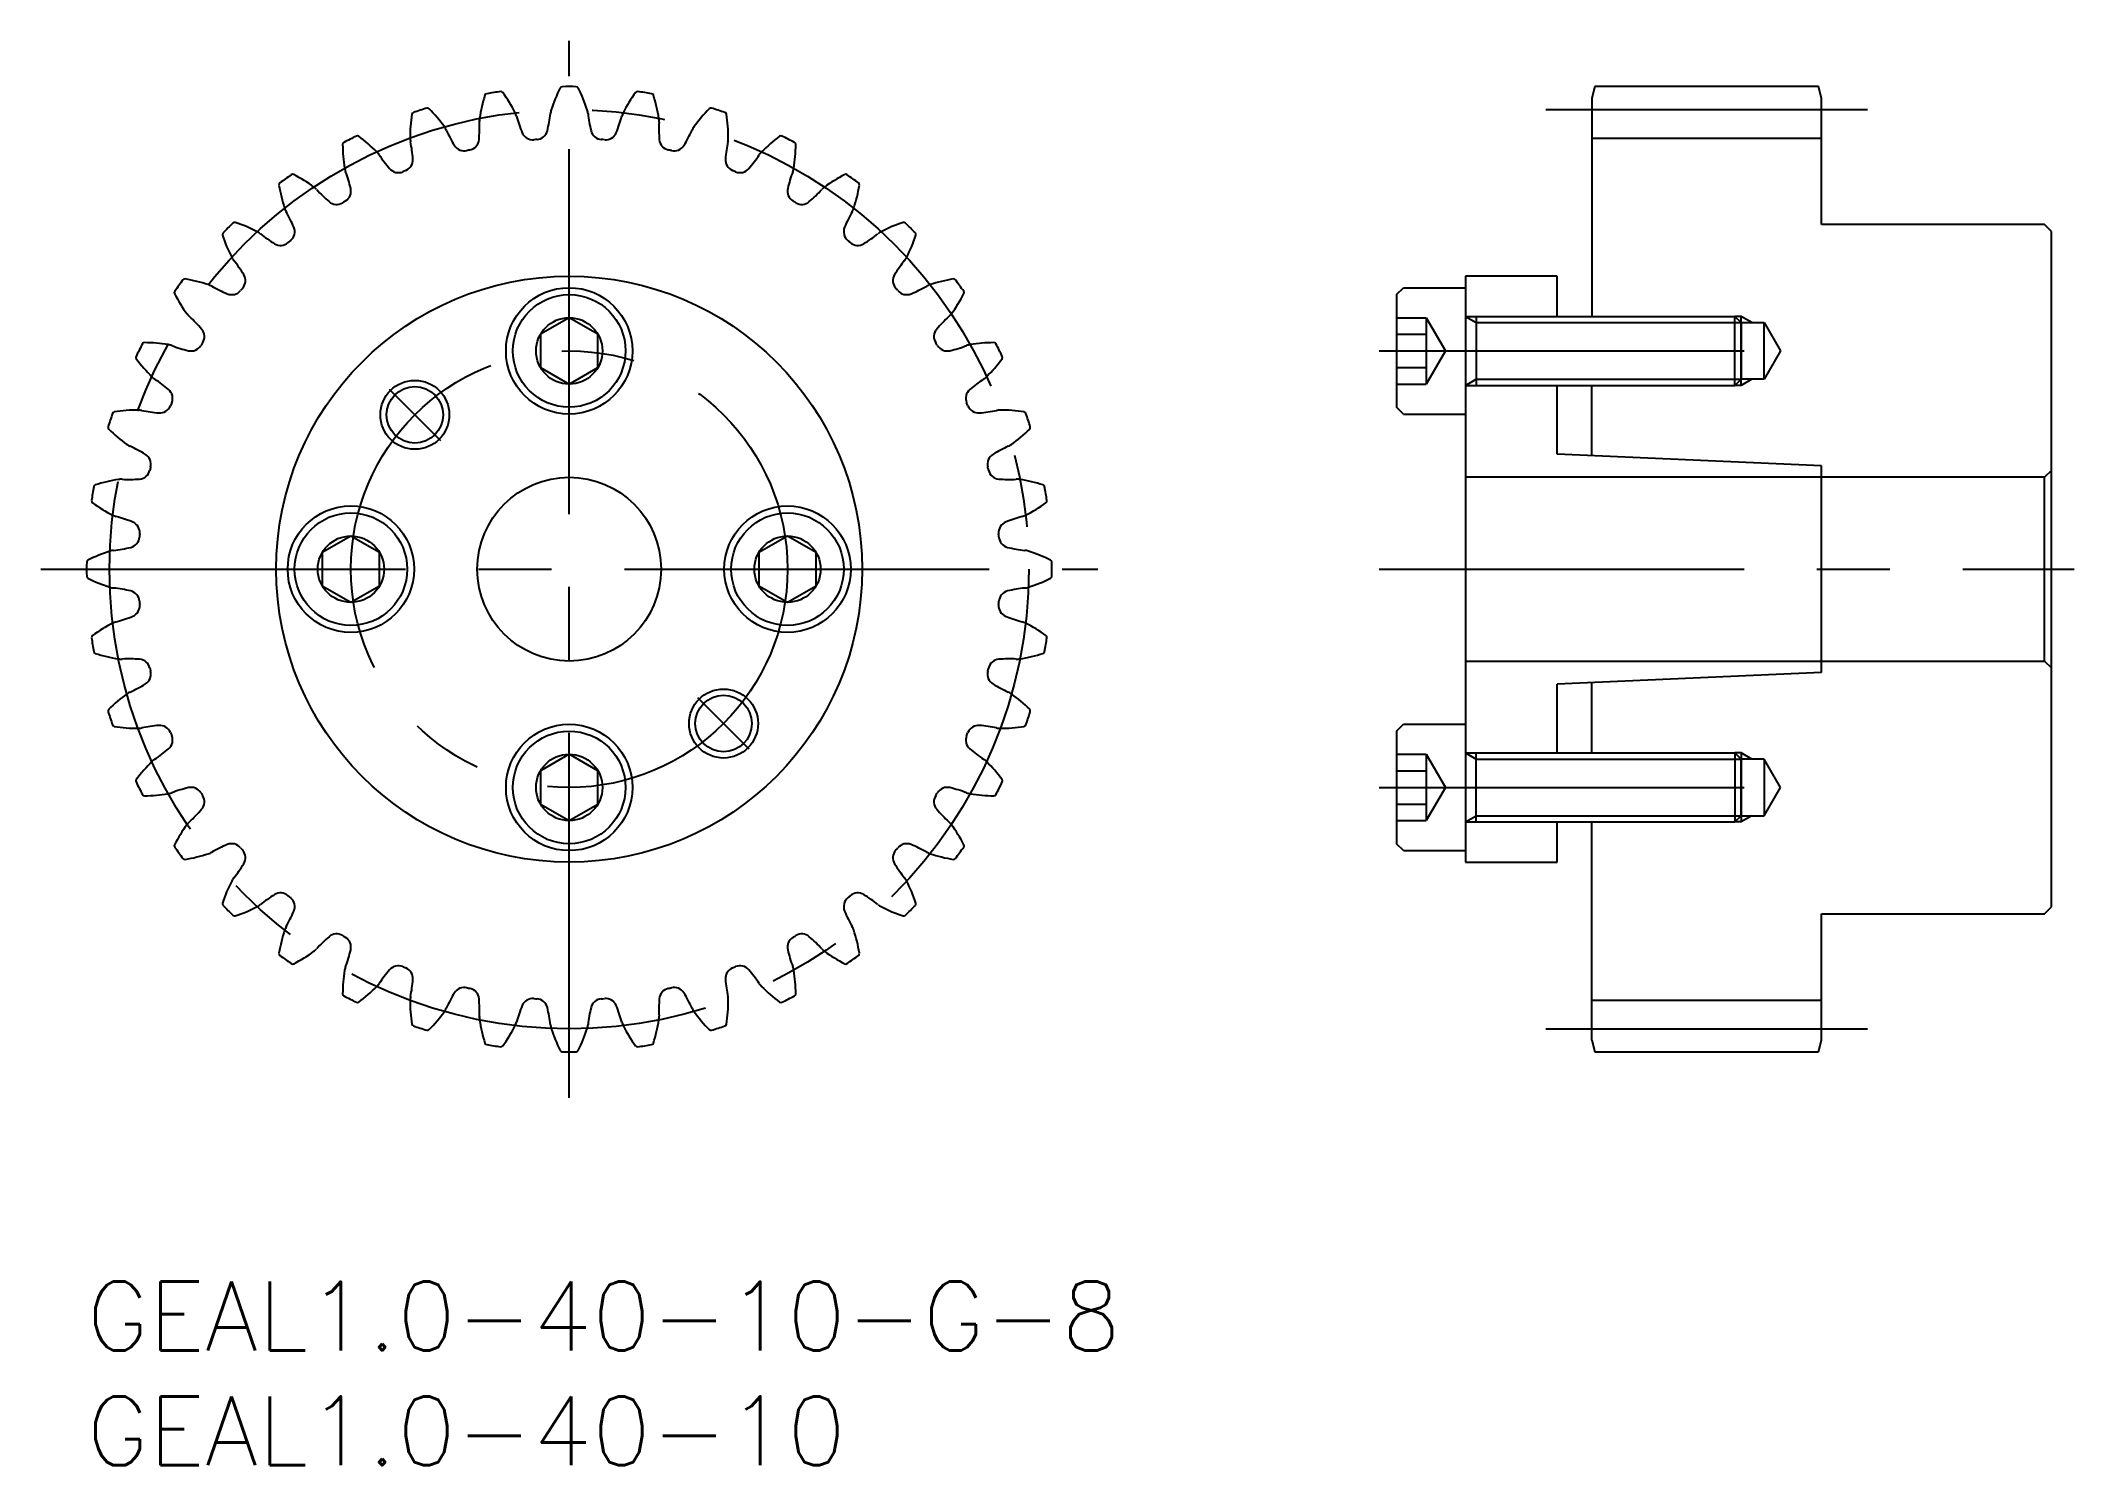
# Model space of a CAD drawing. Extents: x -2 to 86.5, y -8 to 54.
import ezdxf

# ---------------------------------------------------------------- set-up
doc = ezdxf.new("R2010")
doc.units = 0
doc.header["$LTSCALE"] = 0.5
doc.linetypes.add('CENTER', pattern=[50.8, 31.75, -6.35, 6.35, -6.35])
for name, color, linetype in [('MSM_CENTER', 1, 'CENTER'), ('MSM_CONTINUOUS', 7, 'CONTINUOUS'), ('MSM_NARROW', 5, 'CONTINUOUS'), ('MSM_PART_NUMBER', 7, 'CONTINUOUS')]:
    doc.layers.add(name, color=color, linetype=linetype)
doc.styles.get("Standard").update_dxf_attribs({"font": 'txt.shx', "height": 1, "bigfont": 'bigfont.shx'})

# ---------------------------------------------------------------- blocks, each defined once
blk = doc.blocks.new('*U3')
at = {"layer": 'MSM_PART_NUMBER'}
blk.add_text('GEAL1.0-40-10', height=3, dxfattribs=at).set_placement((0, -8))
blk = doc.blocks.new('*U4')
at = {"layer": 'MSM_PART_NUMBER'}
blk.add_text('GEAL1.0-40-10-G-8', height=3, dxfattribs=at).set_placement((0, -3))

msp = doc.modelspace()

# ---------------------------------------------------------------- linework, layer by layer
at = {"layer": 'MSM_CENTER'}
for p, q in [((21, 8), (21, 54)), ((63.5, 51), (77.5, 51)), ((56.25, 40.5), (74.12, 40.5)), ((13.169, 38.831), (15.396, 36.604)), ((-2, 31), (44, 31)), ((56.25, 31), (86.5, 31)), ((28.831, 23.169), (26.604, 25.396)), ((56.25, 21.5), (74.12, 21.5)), ((63.5, 11), (77.5, 11))]:
    msp.add_line(p, q, dxfattribs=at)
for radius in [20, 9.5]:
    msp.add_circle((21, 31), radius, dxfattribs=at)
at = {"layer": 'MSM_CONTINUOUS'}
for p, q in [((65.634, 52), (65.5, 51.5)), ((65.5, 51.5), (65.5, 42)), ((75.366, 52), (65.634, 52)), ((75.5, 51.5), (75.366, 52)), ((75.5, 46), (75.5, 51.5)), ((65.5, 49.75), (75.5, 49.75)), ((85.2, 46), (75.5, 46)), ((85.5, 45.7), (85.2, 46)), ((85.5, 16.3), (85.5, 45.7)), ((64, 43.75), (60, 43.75)), ((60, 43.75), (60, 18.25)), ((64, 42), (64, 43.75)), ((57, 42.95), (57.3, 43.25)), ((57, 42.95), (57, 38.05)), ((57.3, 43.25), (60, 43.25)), ((21, 41.943), (19.75, 41.222)), ((22.25, 41.222), (21, 41.943)), ((57, 41.943), (58.3, 41.943)), ((58.3, 41.943), (58.3, 39.057)), ((58.3, 41.943), (59.133, 40.5)), ((60, 42), (71.729, 42)), ((60.469, 42), (60.469, 39)), ((71.729, 39), (71.729, 42)), ((71.729, 42), (72, 41.729)), ((72, 41.729), (73, 41.729)), ((72, 41.729), (72, 39.27)), ((73, 39.27), (73, 41.729)), ((73, 41.729), (73.71, 40.5)), ((19.75, 41.222), (19.75, 39.778)), ((22.25, 39.778), (22.25, 41.222)), ((57, 41.222), (58.3, 41.222)), ((59.133, 40.5), (58.3, 39.057)), ((73.71, 40.5), (73, 39.27)), ((19.75, 39.778), (21, 39.057)), ((21, 39.057), (22.25, 39.778)), ((57, 39.778), (58.3, 39.778)), ((57, 39.057), (58.3, 39.057)), ((60, 39), (71.729, 39)), ((64, 36), (64, 39)), ((65.5, 35.935), (65.5, 39)), ((72, 39.27), (71.729, 39)), ((73, 39.27), (72, 39.27)), ((57.3, 37.75), (57, 38.05)), ((57.3, 37.75), (60, 37.75)), ((75.5, 35.5), (64, 36)), ((75.5, 26.5), (75.5, 35.5)), ((85.2, 35), (60, 35)), ((85.5, 35.3), (85.2, 35)), ((85.2, 27), (85.2, 35)), ((11.5, 32.443), (10.25, 31.722)), ((12.75, 31.722), (11.5, 32.443)), ((30.5, 32.443), (29.25, 31.722)), ((31.75, 31.722), (30.5, 32.443)), ((10.25, 31.722), (10.25, 30.278)), ((12.75, 30.278), (12.75, 31.722)), ((29.25, 31.722), (29.25, 30.278)), ((31.75, 30.278), (31.75, 31.722)), ((10.25, 30.278), (11.5, 29.557)), ((11.5, 29.557), (12.75, 30.278)), ((29.25, 30.278), (30.5, 29.557)), ((30.5, 29.557), (31.75, 30.278)), ((60, 27), (85.2, 27)), ((85.2, 27), (85.5, 26.7)), ((75.5, 26.5), (64, 26)), ((64, 23), (64, 26)), ((65.5, 23), (65.5, 26.065)), ((57, 23.95), (57.3, 24.25)), ((57, 23.95), (57, 19.05)), ((57.3, 24.25), (60, 24.25)), ((21, 22.943), (19.75, 22.222)), ((19.75, 22.222), (19.75, 20.778)), ((22.25, 22.222), (21, 22.943)), ((22.25, 20.778), (22.25, 22.222)), ((57, 22.943), (58.3, 22.943)), ((57, 22.222), (58.3, 22.222)), ((58.3, 22.943), (58.3, 20.057)), ((58.3, 22.943), (59.133, 21.5)), ((60, 23), (71.729, 23)), ((60.469, 20), (60.469, 23)), ((72, 22.729), (71.729, 23)), ((71.729, 23), (71.729, 20)), ((73, 22.729), (72, 22.729)), ((72, 20.27), (72, 22.729)), ((73, 22.729), (73, 20.27)), ((73.71, 21.5), (73, 22.729)), ((59.133, 21.5), (58.3, 20.057)), ((73, 20.27), (73.71, 21.5)), ((19.75, 20.778), (21, 20.057)), ((21, 20.057), (22.25, 20.778)), ((57, 20.778), (58.3, 20.778)), ((57, 20.057), (58.3, 20.057)), ((60, 20), (71.729, 20)), ((64, 18.25), (64, 20)), ((65.5, 10.5), (65.5, 20)), ((71.729, 20), (72, 20.27)), ((72, 20.27), (73, 20.27)), ((57.3, 18.75), (57, 19.05)), ((57.3, 18.75), (60, 18.75)), ((60, 18.25), (64, 18.25)), ((75.5, 10.5), (75.5, 16)), ((75.5, 16), (85.2, 16)), ((85.2, 16), (85.5, 16.3)), ((65.5, 12.25), (75.5, 12.25)), ((65.5, 10.5), (65.634, 10)), ((65.634, 10), (75.366, 10)), ((75.366, 10), (75.5, 10.5))]:
    msp.add_line(p, q, dxfattribs=at)
for centre, radius in [((21, 31), 12.75), ((21, 40.5), 2.75), ((21, 40.5), 2.45), ((21, 40.5), 1.443), ((14.282, 37.718), 1.229), ((21, 31), 4), ((11.5, 31), 2.75), ((30.5, 31), 2.75), ((11.5, 31), 2.45), ((30.5, 31), 2.45), ((11.5, 31), 1.443), ((30.5, 31), 1.443), ((27.718, 24.282), 1.23), ((21, 21.5), 2.75), ((21, 21.5), 2.45), ((21, 21.5), 1.443)]:
    msp.add_circle(centre, radius, dxfattribs=at)
for centre, radius, start, end in [((23.687, 49.602), 6.667, 162.34788, 171.25), ((17.43, 51.593), 0.1, 99.83564, 162.34788), ((21, 31), 21, 98.16431, 99.83569), ((18.032, 51.688), 0.1, 35.65209, 98.16431), ((12.696, 47.861), 6.667, 26.75, 35.65212), ((26.564, 48.952), 6.667, 153.34788, 162.25), ((20.695, 51.898), 0.1, 90.83569, 153.34788), ((21, 31), 21, 89.16431, 90.83569), ((21.305, 51.898), 0.1, 26.65211, 89.16431), ((15.436, 48.952), 6.667, 17.75, 26.65212), ((29.304, 47.861), 6.667, 144.34788, 153.25), ((23.968, 51.688), 0.1, 81.8357, 144.34788), ((21, 31), 21, 80.16431, 81.83569), ((24.57, 51.593), 0.1, 17.65211, 80.16431), ((18.313, 49.602), 6.667, 8.75, 17.65212), ((20.744, 49.793), 6.667, 171.34788, 180.25), ((14.252, 50.781), 0.1, 108.83564, 171.34788), ((21, 31), 21, 107.16431, 108.83569), ((14.832, 50.969), 0.1, 44.65209, 107.16431), ((10.161, 46.354), 6.667, 35.75, 44.65212), ((10.942, 50.173), 6.154, 355.5594, 2.59872), ((17.913, 50.49), 0.824, 171.24999, 182.64884), ((17.913, 50.49), 0.824, 15.35116, 26.75), ((24.641, 52.343), 6.154, 195.40128, 202.4406), ((14.065, 51.511), 6.154, 346.5594, 353.59872), ((21, 50.733), 0.824, 162.25, 173.64884), ((21, 50.733), 0.824, 6.35116, 17.75), ((27.935, 51.511), 6.154, 186.40128, 193.4406), ((17.359, 52.343), 6.154, 337.5594, 344.59872), ((24.087, 50.49), 0.824, 153.25, 164.64884), ((24.087, 50.49), 0.824, 357.35116, 8.75), ((31.058, 50.173), 6.154, 177.40128, 184.4406), ((31.839, 46.354), 6.667, 135.34788, 144.25), ((27.168, 50.969), 0.1, 72.83568, 135.34788), ((21, 31), 21, 71.16431, 72.83569), ((27.748, 50.781), 0.1, 8.65212, 71.16431), ((21.256, 49.793), 6.667, 359.75, 8.65212), ((11.241, 49.482), 0.1, 117.83564, 180.34788), ((21, 31), 21, 116.16431, 117.83569), ((11.784, 49.758), 0.1, 53.65209, 116.16431), ((7.892, 44.469), 6.667, 44.75, 53.65212), ((14.902, 49.767), 0.824, 180.24999, 191.64884), ((8.066, 48.364), 6.154, 4.5594, 11.59872), ((14.902, 49.767), 0.824, 24.35116, 35.74999), ((21.257, 52.65), 6.154, 204.40128, 211.4406), ((16.579, 49.735), 0.5, 283.27769, 355.5594), ((19.415, 50.185), 0.5, 202.4406, 274.72231), ((21, 31), 18.75, 94.27769, 94.72231), ((19.564, 50.196), 0.5, 274.27769, 346.5594), ((22.436, 50.196), 0.5, 193.4406, 265.72231), ((21, 31), 18.75, 85.27769, 85.72231), ((22.585, 50.185), 0.5, 265.27769, 337.5594), ((25.421, 49.735), 0.5, 184.4406, 256.72231), ((20.743, 52.65), 6.154, 328.5594, 335.59872), ((27.098, 49.767), 0.824, 144.25, 155.64884), ((33.934, 48.364), 6.154, 168.40128, 175.4406), ((27.098, 49.767), 0.824, 348.35116, 359.75), ((34.108, 44.469), 6.667, 126.34788, 135.25), ((30.216, 49.758), 0.1, 63.8357, 126.34788), ((21, 31), 21, 62.16431, 63.83569), ((30.759, 49.482), 0.1, 359.65211, 62.16431), ((17.808, 49.522), 6.667, 180.34788, 189.25), ((12.041, 48.582), 0.824, 33.35116, 44.75), ((17.867, 52.423), 6.154, 213.40128, 220.4406), ((13.702, 48.813), 0.5, 292.27769, 4.5594), ((16.434, 49.701), 0.5, 211.4406, 283.72231), ((21, 31), 18.75, 103.27769, 103.72231), ((21, 31), 18.75, 76.27769, 76.72231), ((25.566, 49.701), 0.5, 256.27769, 328.5594), ((28.298, 48.813), 0.5, 175.4406, 247.72231), ((24.133, 52.423), 6.154, 319.5594, 326.59872), ((29.959, 48.582), 0.824, 135.25, 146.64884), ((24.192, 49.522), 6.667, 350.75, 359.65212), ((8.47, 47.727), 0.1, 126.83564, 189.34795), ((21, 31), 21, 125.16431, 126.83569), ((8.963, 48.086), 0.1, 62.65209, 125.16431), ((5.947, 42.253), 6.667, 53.75, 62.65212), ((12.041, 48.582), 0.824, 189.24999, 200.64884), ((5.509, 46.127), 6.154, 13.5594, 20.59872), ((13.564, 48.756), 0.5, 220.4406, 292.72231), ((21, 31), 18.75, 112.27769, 112.72231), ((21, 31), 18.75, 67.27769, 67.72231), ((28.436, 48.756), 0.5, 247.27769, 319.5594), ((36.491, 46.127), 6.154, 159.40128, 166.4406), ((29.959, 48.582), 0.824, 339.35116, 350.75), ((36.053, 42.253), 6.667, 117.34788, 126.25), ((33.037, 48.086), 0.1, 54.83568, 117.34788), ((21, 31), 21, 53.16431, 54.83569), ((33.53, 47.727), 0.1, 350.65211, 53.16431), ((14.949, 48.794), 6.667, 189.34788, 198.25), ((9.401, 46.965), 0.824, 42.35116, 53.74999), ((14.555, 51.67), 6.154, 222.40128, 229.4406), ((10.878, 47.374), 0.5, 229.4406, 301.72231), ((21, 31), 18.75, 121.27769, 121.72231), ((11.006, 47.452), 0.5, 301.27769, 13.5594), ((30.994, 47.452), 0.5, 166.4406, 238.72231), ((21, 31), 18.75, 58.27769, 58.72231), ((31.122, 47.374), 0.5, 238.27769, 310.5594), ((27.445, 51.67), 6.154, 310.5594, 317.59872), ((32.599, 46.965), 0.824, 126.25, 137.64884), ((27.051, 48.794), 6.667, 341.75, 350.65212), ((21, 31), 21, 134.16431, 135.83569), ((6.439, 45.993), 0.1, 71.65209, 134.16431), ((4.371, 39.76), 6.667, 62.75, 71.65212), ((9.401, 46.965), 0.824, 198.24999, 209.64884), ((3.334, 43.517), 6.154, 22.5594, 29.59872), ((38.666, 43.517), 6.154, 150.40128, 157.4406), ((32.599, 46.965), 0.824, 330.35116, 341.75), ((37.629, 39.76), 6.667, 108.34788, 117.25), ((35.561, 45.993), 0.1, 45.83567, 108.34795), ((21, 31), 21, 44.16431, 45.83569), ((6.007, 45.561), 0.1, 135.83564, 198.34788), ((12.24, 47.629), 6.667, 198.34788, 207.25), ((7.046, 44.954), 0.824, 51.35116, 62.74999), ((11.401, 50.407), 6.154, 231.40128, 238.4406), ((8.441, 45.589), 0.5, 238.4406, 310.72231), ((21, 31), 18.75, 130.27769, 130.72231), ((8.555, 45.686), 0.5, 310.27769, 22.5594), ((33.445, 45.686), 0.5, 157.4406, 229.72231), ((21, 31), 18.75, 49.27769, 49.72231), ((33.559, 45.589), 0.5, 229.27769, 301.5594), ((30.599, 50.407), 6.154, 301.5594, 308.59872), ((34.954, 44.954), 0.824, 117.25, 128.64884), ((29.76, 47.629), 6.667, 332.75, 341.65212), ((35.993, 45.561), 0.1, 341.65211, 44.16431), ((7.046, 44.954), 0.824, 207.24999, 218.64884), ((1.593, 40.599), 6.154, 31.5594, 38.59872), ((40.407, 40.599), 6.154, 141.40128, 148.4406), ((34.954, 44.954), 0.824, 321.35116, 332.75), ((21, 31), 21, 143.16431, 144.83569), ((4.273, 43.53), 0.1, 80.65209, 143.16431), ((3.206, 37.051), 6.667, 71.75, 80.65212), ((5.035, 42.599), 0.824, 60.35116, 71.75), ((6.411, 43.559), 0.5, 319.27769, 31.5594), ((35.589, 43.559), 0.5, 148.4406, 220.72231), ((36.965, 42.599), 0.824, 108.25, 119.64884), ((38.794, 37.051), 6.667, 99.34788, 108.25), ((37.727, 43.53), 0.1, 36.83567, 99.34788), ((21, 31), 21, 35.16431, 36.83569), ((3.914, 43.037), 0.1, 144.83564, 207.34795), ((9.747, 46.053), 6.667, 207.34788, 216.25), ((8.483, 48.666), 6.154, 240.40128, 247.4406), ((6.314, 43.445), 0.5, 247.4406, 319.72231), ((21, 31), 18.75, 139.27769, 139.72231), ((21, 31), 18.75, 40.27769, 40.72231), ((35.686, 43.445), 0.5, 220.27769, 292.5594), ((33.517, 48.666), 6.154, 292.5594, 299.59872), ((32.253, 46.053), 6.667, 323.75, 332.65212), ((38.086, 43.037), 0.1, 332.65212, 35.16431), ((5.035, 42.599), 0.824, 216.24999, 227.64884), ((0.33, 37.445), 6.154, 40.5594, 47.59872), ((41.67, 37.445), 6.154, 132.40128, 139.4406), ((36.965, 42.599), 0.824, 312.35116, 323.75), ((21, 31), 21, 152.16431, 153.83569), ((2.518, 40.759), 0.1, 89.65209, 152.16431), ((2.478, 34.192), 6.667, 80.75, 89.65212), ((3.418, 39.959), 0.824, 69.35116, 80.74999), ((5.873, 46.491), 6.154, 249.40128, 256.4406), ((4.548, 40.994), 0.5, 256.4406, 328.72231), ((21, 31), 18.75, 148.27769, 148.72231), ((4.626, 41.122), 0.5, 328.27769, 40.5594), ((37.374, 41.122), 0.5, 139.4406, 211.72231), ((21, 31), 18.75, 31.27769, 31.72231), ((37.452, 40.994), 0.5, 211.27769, 283.5594), ((36.127, 46.491), 6.154, 283.5594, 290.59872), ((38.582, 39.959), 0.824, 99.25, 110.64884), ((39.522, 34.192), 6.667, 90.34788, 99.25), ((39.482, 40.759), 0.1, 27.83567, 90.34788), ((21, 31), 21, 26.16431, 27.83569), ((2.242, 40.216), 0.1, 153.83564, 216.34788), ((7.531, 44.108), 6.667, 216.34788, 225.25), ((34.469, 44.108), 6.667, 314.75, 323.65212), ((39.758, 40.216), 0.1, 323.65211, 26.16431), ((3.418, 39.959), 0.824, 225.24999, 236.64884), ((-0.423, 34.133), 6.154, 49.5594, 56.59872), ((42.423, 34.133), 6.154, 123.40128, 130.4406), ((38.582, 39.959), 0.824, 303.35116, 314.75), ((3.187, 38.298), 0.5, 265.4406, 337.72231), ((3.244, 38.436), 0.5, 337.27769, 49.5594), ((21, 31), 18.75, 157.27769, 157.72231), ((38.756, 38.436), 0.5, 130.4406, 202.72231), ((21, 31), 18.75, 22.27769, 22.72231), ((38.813, 38.298), 0.5, 202.27769, 274.5594), ((1.031, 37.168), 0.1, 162.83564, 225.34795), ((21, 31), 21, 161.16431, 162.83569), ((1.219, 37.748), 0.1, 98.65209, 161.16431), ((2.207, 31.256), 6.667, 89.75, 98.65212), ((2.233, 37.098), 0.824, 78.35116, 89.74999), ((3.636, 43.934), 6.154, 258.40128, 265.4406), ((38.364, 43.934), 6.154, 274.5594, 281.59872), ((39.767, 37.098), 0.824, 90.25, 101.64884), ((39.793, 31.256), 6.667, 81.34788, 90.25), ((40.781, 37.748), 0.1, 18.83567, 81.34788), ((21, 31), 21, 17.16431, 18.83569), ((40.969, 37.168), 0.1, 314.6521, 17.16431), ((5.646, 41.839), 6.667, 225.34788, 234.25), ((2.233, 37.098), 0.824, 234.24999, 245.64884), ((-0.65, 30.743), 6.154, 58.5594, 65.59872), ((42.65, 30.743), 6.154, 114.40128, 121.4406), ((39.767, 37.098), 0.824, 294.35116, 305.75), ((36.354, 41.839), 6.667, 305.75, 314.65212), ((2.299, 35.566), 0.5, 346.27769, 58.5594), ((21, 31), 18.75, 166.27769, 166.72231), ((39.701, 35.566), 0.5, 121.4406, 193.72231), ((21, 31), 18.75, 13.27769, 13.72231), ((21, 31), 21, 170.16431, 171.83569), ((0.407, 34.57), 0.1, 107.65209, 170.16431), ((2.398, 28.313), 6.667, 98.75, 107.65212), ((1.51, 34.087), 0.824, 87.35116, 98.75), ((1.827, 41.058), 6.154, 267.40128, 274.4406), ((2.265, 35.421), 0.5, 274.4406, 346.72231), ((39.735, 35.421), 0.5, 193.27769, 265.5594), ((40.173, 41.058), 6.154, 265.5594, 272.59872), ((40.49, 34.087), 0.824, 81.25, 92.64884), ((39.602, 28.313), 6.667, 72.34788, 81.25), ((41.593, 34.57), 0.1, 9.83566, 72.34788), ((21, 31), 21, 8.16431, 9.83569), ((0.312, 33.968), 0.1, 171.83564, 234.34795), ((4.139, 39.304), 6.667, 234.34788, 243.25), ((37.861, 39.304), 6.667, 296.75, 305.65212), ((41.688, 33.968), 0.1, 305.65211, 8.16431), ((1.51, 34.087), 0.824, 243.24999, 254.64884), ((-0.343, 27.359), 6.154, 67.5594, 74.59872), ((1.815, 32.585), 0.5, 355.27769, 67.5594), ((40.185, 32.585), 0.5, 112.4406, 184.72231), ((42.343, 27.359), 6.154, 105.40128, 112.4406), ((40.49, 34.087), 0.824, 285.35116, 296.75), ((0.489, 37.935), 6.154, 276.40128, 283.4406), ((1.804, 32.436), 0.5, 283.4406, 355.72231), ((21, 31), 18.75, 175.27769, 175.72231), ((21, 31), 18.75, 4.27769, 4.72231), ((40.196, 32.436), 0.5, 184.27769, 256.5594), ((41.511, 37.935), 6.154, 256.5594, 263.59872), ((21, 31), 21, 179.16431, 180.83569), ((0.102, 31.305), 0.1, 116.65209, 179.16431), ((3.048, 25.436), 6.667, 107.75, 116.65212), ((1.267, 31), 0.824, 96.35116, 107.74999), ((40.733, 31), 0.824, 72.25, 83.64884), ((38.952, 25.436), 6.667, 63.34788, 72.25), ((41.898, 31.305), 0.1, 0.83566, 63.34788), ((21, 31), 21, 359.16431, 0.83569), ((0.102, 30.695), 0.1, 180.83564, 243.34788), ((3.048, 36.564), 6.667, 243.34788, 252.25), ((1.267, 31), 0.824, 252.24999, 263.64884), ((0.489, 24.065), 6.154, 76.5594, 83.59872), ((41.511, 24.065), 6.154, 96.40128, 103.4406), ((40.733, 31), 0.824, 276.35116, 287.75), ((38.952, 36.564), 6.667, 287.75, 296.65212), ((41.898, 30.695), 0.1, 296.6521, 359.16431), ((1.804, 29.564), 0.5, 4.27769, 76.5594), ((1.815, 29.415), 0.5, 292.4406, 4.72231), ((21, 31), 18.75, 184.27769, 184.72231), ((40.185, 29.415), 0.5, 175.27769, 247.5594), ((21, 31), 18.75, 355.27769, 355.72231), ((40.196, 29.564), 0.5, 103.4406, 175.72231), ((4.139, 22.696), 6.667, 116.75, 125.65212), ((1.51, 27.913), 0.824, 105.35116, 116.75), ((-0.343, 34.641), 6.154, 285.40128, 292.4406), ((42.343, 34.641), 6.154, 247.5594, 254.59872), ((40.49, 27.913), 0.824, 63.25, 74.64884), ((37.861, 22.696), 6.667, 54.34788, 63.25), ((0.312, 28.032), 0.1, 125.65209, 188.16431), ((21, 31), 21, 188.16431, 189.83569), ((21, 31), 21, 350.16431, 351.83569), ((41.688, 28.032), 0.1, 351.83566, 54.34788), ((0.407, 27.43), 0.1, 189.83564, 252.34788), ((2.398, 33.687), 6.667, 252.34788, 261.25), ((1.51, 27.913), 0.824, 261.24999, 272.64884), ((1.827, 20.942), 6.154, 85.5594, 92.59872), ((2.265, 26.579), 0.5, 13.27769, 85.5594), ((2.299, 26.434), 0.5, 301.4406, 13.72231), ((21, 31), 18.75, 193.27769, 193.72231), ((39.701, 26.434), 0.5, 166.27769, 238.5594), ((21, 31), 18.75, 346.27769, 346.72231), ((39.735, 26.579), 0.5, 94.4406, 166.72231), ((40.173, 20.942), 6.154, 87.40128, 94.4406), ((40.49, 27.913), 0.824, 267.35116, 278.75), ((39.602, 33.687), 6.667, 278.75, 287.65212), ((41.593, 27.43), 0.1, 287.6521, 350.16431), ((-0.65, 31.257), 6.154, 294.40128, 301.4406), ((42.65, 31.257), 6.154, 238.5594, 245.59872), ((1.031, 24.832), 0.1, 134.65209, 197.16431), ((21, 31), 21, 197.16431, 198.83569), ((5.646, 20.161), 6.667, 125.75, 134.65212), ((2.233, 24.902), 0.824, 114.35116, 125.74999), ((39.767, 24.902), 0.824, 54.25, 65.64884), ((36.354, 20.161), 6.667, 45.34788, 54.25), ((21, 31), 21, 341.16431, 342.83569), ((40.969, 24.832), 0.1, 342.83566, 45.34795), ((1.219, 24.252), 0.1, 198.83565, 261.34788), ((2.207, 30.744), 6.667, 261.34788, 270.25), ((2.233, 24.902), 0.824, 270.24999, 281.64884), ((3.636, 18.066), 6.154, 94.5594, 101.59872), ((3.187, 23.702), 0.5, 22.27769, 94.5594), ((38.813, 23.702), 0.5, 85.4406, 157.72231), ((38.364, 18.066), 6.154, 78.40128, 85.4406), ((39.767, 24.902), 0.824, 258.35116, 269.75), ((39.793, 30.744), 6.667, 269.75, 278.65212), ((40.781, 24.252), 0.1, 278.6521, 341.16431), ((-0.423, 27.867), 6.154, 303.40128, 310.4406), ((3.244, 23.564), 0.5, 310.4406, 22.72231), ((21, 31), 18.75, 202.27769, 202.72231), ((38.756, 23.564), 0.5, 157.27769, 229.5594), ((21, 31), 18.75, 337.27769, 337.72231), ((42.423, 27.867), 6.154, 229.5594, 236.59872), ((7.531, 17.892), 6.667, 134.75, 143.65212), ((3.418, 22.041), 0.824, 123.35116, 134.74999), ((38.582, 22.041), 0.824, 45.25, 56.64884), ((34.469, 17.892), 6.667, 36.34788, 45.25), ((2.242, 21.784), 0.1, 143.65209, 206.16431), ((21, 31), 21, 206.16431, 207.83569), ((3.418, 22.041), 0.824, 279.24999, 290.64884), ((5.873, 15.509), 6.154, 103.5594, 110.59872), ((4.548, 21.006), 0.5, 31.27769, 103.5594), ((21, 31), 18.75, 211.27769, 211.72231), ((21, 31), 18.75, 328.27769, 328.72231), ((37.452, 21.006), 0.5, 76.4406, 148.72231), ((36.127, 15.509), 6.154, 69.40128, 76.4406), ((38.582, 22.041), 0.824, 249.35116, 260.75), ((21, 31), 21, 332.16431, 333.83569), ((39.758, 21.784), 0.1, 333.83566, 36.34788), ((2.518, 21.241), 0.1, 207.83565, 270.34788), ((2.478, 27.808), 6.667, 270.34788, 279.25), ((0.33, 24.555), 6.154, 312.40128, 319.4406), ((4.626, 20.878), 0.5, 319.4406, 31.72231), ((37.374, 20.878), 0.5, 148.27769, 220.5594), ((41.67, 24.555), 6.154, 220.5594, 227.59872), ((39.522, 27.808), 6.667, 260.75, 269.65212), ((39.482, 21.241), 0.1, 269.6521, 332.16431), ((9.747, 15.947), 6.667, 143.75, 152.65212), ((5.035, 19.401), 0.824, 132.35116, 143.74999), ((36.965, 19.401), 0.824, 36.25, 47.64884), ((32.253, 15.947), 6.667, 27.34788, 36.25), ((3.914, 18.963), 0.1, 152.65209, 215.16431), ((21, 31), 21, 215.16431, 216.83569), ((3.206, 24.949), 6.667, 279.34788, 288.25), ((5.035, 19.401), 0.824, 288.24999, 299.64884), ((8.483, 13.334), 6.154, 112.5594, 119.59872), ((6.314, 18.555), 0.5, 40.27769, 112.5594), ((21, 31), 18.75, 220.27769, 220.72231), ((6.411, 18.441), 0.5, 328.4406, 40.72231), ((35.589, 18.441), 0.5, 139.27769, 211.5594), ((21, 31), 18.75, 319.27769, 319.72231), ((35.686, 18.555), 0.5, 67.4406, 139.72231), ((33.517, 13.334), 6.154, 60.40128, 67.4406), ((36.965, 19.401), 0.824, 240.35116, 251.75), ((38.794, 24.949), 6.667, 251.75, 260.65212), ((21, 31), 21, 323.16431, 324.83569), ((38.086, 18.963), 0.1, 324.83566, 27.34795), ((4.273, 18.47), 0.1, 216.83565, 279.34788), ((1.593, 21.401), 6.154, 321.40128, 328.4406), ((40.407, 21.401), 6.154, 211.5594, 218.59872), ((37.727, 18.47), 0.1, 260.6521, 323.16431), ((12.24, 14.371), 6.667, 152.75, 161.65212), ((7.046, 17.046), 0.824, 141.35116, 152.75), ((11.401, 11.593), 6.154, 121.5594, 128.59872), ((8.441, 16.411), 0.5, 49.27769, 121.5594), ((33.559, 16.411), 0.5, 58.4406, 130.72231), ((30.599, 11.593), 6.154, 51.40128, 58.4406), ((34.954, 17.046), 0.824, 27.24999, 38.64884), ((29.76, 14.371), 6.667, 18.34788, 27.25), ((6.007, 16.439), 0.1, 161.6521, 224.16431), ((21, 31), 21, 224.16431, 225.83569), ((6.439, 16.007), 0.1, 225.83564, 288.34788), ((4.371, 22.24), 6.667, 288.34788, 297.25), ((7.046, 17.046), 0.824, 297.24999, 308.64884), ((3.334, 18.483), 6.154, 330.40128, 337.4406), ((21, 31), 18.75, 229.27769, 229.72231), ((8.555, 16.314), 0.5, 337.4406, 49.72231), ((33.445, 16.314), 0.5, 130.27769, 202.5594), ((38.666, 18.483), 6.154, 202.5594, 209.59872), ((21, 31), 18.75, 310.27769, 310.72231), ((34.954, 17.046), 0.824, 231.35116, 242.74999), ((37.629, 22.24), 6.667, 242.75, 251.65212), ((35.561, 16.007), 0.1, 251.6521, 314.16431), ((21, 31), 21, 314.16431, 315.83569), ((35.993, 16.439), 0.1, 315.83566, 18.34795), ((14.949, 13.206), 6.667, 161.75, 170.65212), ((9.401, 15.035), 0.824, 150.35116, 161.74999), ((10.878, 14.626), 0.5, 58.27769, 130.5594), ((21, 31), 18.75, 238.27769, 238.72231), ((21, 31), 18.75, 301.27769, 301.72231), ((31.122, 14.626), 0.5, 49.4406, 121.72231), ((32.599, 15.035), 0.824, 18.24999, 29.64884), ((27.051, 13.206), 6.667, 9.34788, 18.25), ((8.47, 14.273), 0.1, 170.65209, 233.16431), ((21, 31), 21, 233.16431, 234.83569), ((5.947, 19.747), 6.667, 297.34788, 306.25), ((9.401, 15.035), 0.824, 306.24999, 317.64884), ((14.555, 10.33), 6.154, 130.5594, 137.59872), ((11.006, 14.548), 0.5, 346.4406, 58.72231), ((5.509, 15.873), 6.154, 339.40128, 346.4406), ((30.994, 14.548), 0.5, 121.27769, 193.5594), ((36.491, 15.873), 6.154, 193.5594, 200.59872), ((27.445, 10.33), 6.154, 42.40128, 49.4406), ((32.599, 15.035), 0.824, 222.35116, 233.74999), ((36.053, 19.747), 6.667, 233.75, 242.65212), ((21, 31), 21, 305.16431, 306.83569), ((33.53, 14.273), 0.1, 306.83565, 9.34795), ((8.963, 13.914), 0.1, 234.83565, 297.34795), ((17.808, 12.478), 6.667, 170.75, 179.65212), ((12.041, 13.418), 0.824, 159.35116, 170.74999), ((17.867, 9.577), 6.154, 139.5594, 146.59872), ((13.564, 13.244), 0.5, 67.27769, 139.5594), ((21, 31), 18.75, 247.27769, 247.72231), ((13.702, 13.187), 0.5, 355.4406, 67.72231), ((28.298, 13.187), 0.5, 112.27769, 184.5594), ((21, 31), 18.75, 292.27769, 292.72231), ((28.436, 13.244), 0.5, 40.4406, 112.72231), ((24.133, 9.577), 6.154, 33.40128, 40.4406), ((29.959, 13.418), 0.824, 9.24999, 20.64884), ((24.192, 12.478), 6.667, 0.34788, 9.25), ((33.037, 13.914), 0.1, 242.6521, 305.16431), ((11.241, 12.518), 0.1, 179.65209, 242.16431), ((21, 31), 21, 242.16431, 243.83569), ((7.892, 17.531), 6.667, 306.34788, 315.25), ((12.041, 13.418), 0.824, 315.24999, 326.64884), ((14.902, 12.233), 0.824, 168.35116, 179.75), ((8.066, 13.636), 6.154, 348.40128, 355.4406), ((21.257, 9.35), 6.154, 148.5594, 155.59872), ((16.434, 12.299), 0.5, 76.27769, 148.5594), ((21, 31), 18.75, 256.27769, 256.72231), ((16.579, 12.265), 0.5, 4.4406, 76.72231), ((25.421, 12.265), 0.5, 103.27769, 175.5594), ((21, 31), 18.75, 283.27769, 283.72231), ((25.566, 12.299), 0.5, 31.4406, 103.72231), ((20.743, 9.35), 6.154, 24.40128, 31.4406), ((33.934, 13.636), 6.154, 184.5594, 191.59872), ((27.098, 12.233), 0.824, 0.24999, 11.64884), ((29.959, 13.418), 0.824, 213.35116, 224.75), ((34.108, 17.531), 6.667, 224.75, 233.65212), ((21, 31), 21, 296.16431, 297.83569), ((30.759, 12.518), 0.1, 297.83565, 0.34795), ((11.784, 12.242), 0.1, 243.83565, 306.34795), ((20.744, 12.207), 6.667, 179.75, 188.65212), ((10.161, 15.646), 6.667, 315.34788, 324.25), ((14.902, 12.233), 0.824, 324.24999, 335.64884), ((10.942, 11.827), 6.154, 357.40128, 4.4406), ((17.913, 11.51), 0.824, 177.35116, 188.75), ((24.641, 9.657), 6.154, 157.5594, 164.59872), ((19.415, 11.815), 0.5, 85.27769, 157.5594), ((21, 31), 18.75, 265.27769, 265.72231), ((19.564, 11.804), 0.5, 13.4406, 85.72231), ((14.065, 10.489), 6.154, 6.40128, 13.4406), ((27.935, 10.489), 6.154, 166.5594, 173.59872), ((22.436, 11.804), 0.5, 94.27769, 166.5594), ((21, 31), 18.75, 274.27769, 274.72231), ((22.585, 11.815), 0.5, 22.4406, 94.72231), ((17.359, 9.657), 6.154, 15.40128, 22.4406), ((24.087, 11.51), 0.824, 351.24999, 2.64884), ((31.058, 11.827), 6.154, 175.5594, 182.59872), ((27.098, 12.233), 0.824, 204.35116, 215.74999), ((31.839, 15.646), 6.667, 215.75, 224.65212), ((21.256, 12.207), 6.667, 351.34788, 0.25), ((30.216, 12.242), 0.1, 233.6521, 296.16431), ((14.252, 11.219), 0.1, 188.65209, 251.16431), ((21, 31), 21, 251.16431, 252.83569), ((14.832, 11.031), 0.1, 252.83565, 315.34795), ((23.687, 12.398), 6.667, 188.75, 197.65212), ((12.696, 14.139), 6.667, 324.34788, 333.25), ((17.913, 11.51), 0.824, 333.24999, 344.64884), ((21, 11.267), 0.824, 186.35116, 197.74999), ((26.564, 13.048), 6.667, 197.75, 206.65212), ((15.436, 13.048), 6.667, 333.34788, 342.25), ((21, 11.267), 0.824, 342.24999, 353.64884), ((24.087, 11.51), 0.824, 195.35116, 206.74999), ((29.304, 14.139), 6.667, 206.75, 215.65212), ((18.313, 12.398), 6.667, 342.34788, 351.25), ((27.168, 11.031), 0.1, 224.65209, 287.16431), ((21, 31), 21, 287.16431, 288.83569), ((27.748, 11.219), 0.1, 288.83565, 351.34795), ((17.43, 10.407), 0.1, 197.65209, 260.16431), ((21, 31), 21, 260.16431, 261.83569), ((18.032, 10.312), 0.1, 261.83565, 324.34795), ((20.695, 10.102), 0.1, 206.65209, 269.16431), ((21, 31), 21, 269.16431, 270.83569), ((21.305, 10.102), 0.1, 270.83565, 333.34788), ((23.968, 10.312), 0.1, 215.6521, 278.16431), ((21, 31), 21, 278.16431, 279.83569), ((24.57, 10.407), 0.1, 279.83565, 342.34788)]:
    msp.add_arc(centre, radius, start, end, dxfattribs=at)
at = {"layer": 'MSM_NARROW'}
for p, q in [((60, 42), (60.469, 41.729)), ((60.469, 41.729), (72, 41.729)), ((72, 42), (71.729, 42)), ((72, 39), (72, 42)), ((72.469, 41.729), (72, 42)), ((60, 39), (60.469, 39.27)), ((60.469, 39.27), (72, 39.27)), ((72, 39), (71.729, 39)), ((72.469, 39.27), (72, 39)), ((60, 23), (60.469, 22.729)), ((60.469, 22.729), (72, 22.729)), ((72, 23), (71.729, 23)), ((72, 23), (72, 20)), ((72.469, 22.729), (72, 23)), ((60, 20), (60.469, 20.27)), ((60.469, 20.27), (72, 20.27)), ((72, 20), (71.729, 20)), ((72.469, 20.27), (72, 20))]:
    msp.add_line(p, q, dxfattribs=at)
for centre in [(14.282, 37.718), (27.718, 24.282)]:
    msp.add_circle(centre, 1.5, dxfattribs=at)

# ---------------------------------------------------------------- block references
at = {"layer": 'MSM_CONTINUOUS'}
for name in ['*U4', '*U3']:
    msp.add_blockref(name, (0, 0), dxfattribs=at)

doc.saveas('drawing.dxf')
